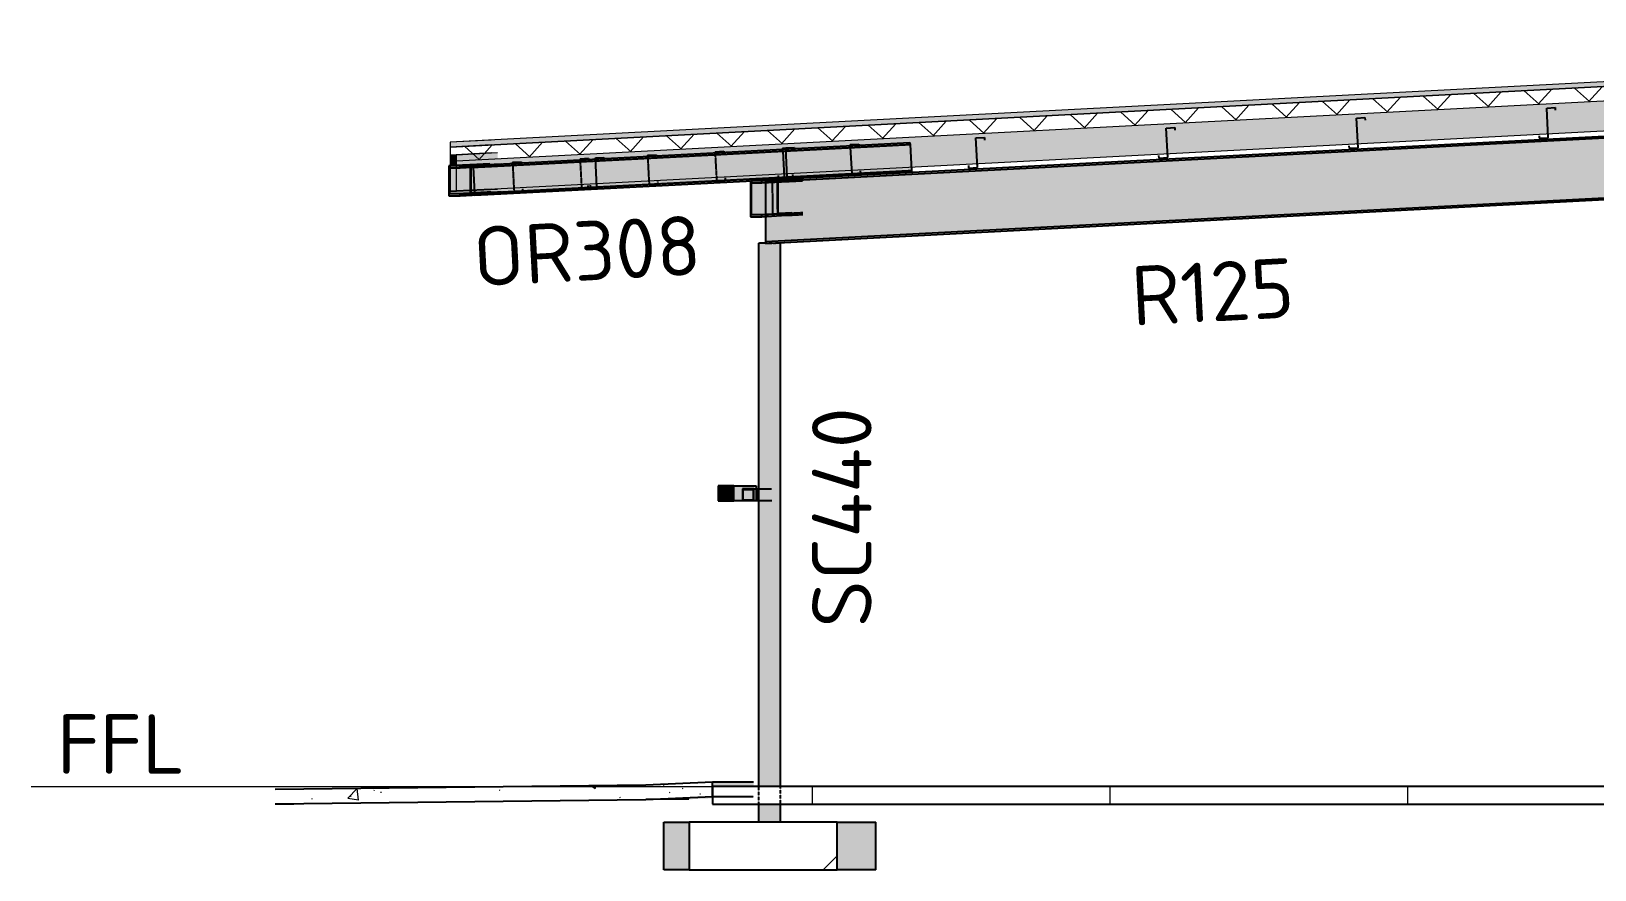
# Model space of a CAD drawing. Header units: millimetres. Extents: x 632 to 645312, y -3890 to 22200.
# Drawn here: x 16409 to 29538, y 4500 to 11544 of the extents above; entities that cross this region are included whole.
import ezdxf

# ---------------------------------------------------------------- set-up
doc = ezdxf.new("R2010")
doc.units = ezdxf.units.MM
for name, pattern in [('Dash', [7, 5, -2]), ('Hidden Double', [7, 5, -2]), ('Hidden Half', [3, 2, -1])]:
    doc.linetypes.add(name, pattern=pattern)
for name, color, linetype, lineweight in [('A-230-H-FLOOR', 190, 'Continuous', 13), ('A-230-M_FLOOR', 192, 'Continuous', 13), ('A-230-MH_FLOOR', 190, 'Hidden Double', 13), ('A-270-M_ROOF', 132, 'Continuous', 13), ('S-160-M_FOUND', 171, 'Continuous', 13), ('S-160-MH_FOUND', 171, 'Hidden Half', 13), ('S-280-A_COLUMN', 171, 'Continuous', 18), ('S-280-A_STRUCT_FRAME', 2, 'Continuous', 18), ('S-280-M_COLUMN', 52, 'Continuous', 13), ('S-280-M_STRUCT_FRAME', 12, 'Continuous', 13), ('S-280-MH_COLUMN', 52, 'Hidden Half', 13), ('Z-230-A_LEVEL', 51, 'Continuous', 13), ('Z-230_A_LEVEL', 51, 'Continuous', 18)]:
    doc.layers.add(name, color=color, linetype=linetype, lineweight=lineweight)
doc.styles.add('ISOCPEUR_2', font='isocpeur.ttf', dxfattribs={"height": 500})

# ---------------------------------------------------------------- blocks, each defined once
blk = doc.blocks.new('25021-APA-ZZ-ZZ-M3-AR-000001_V3_rvt-1-S6_501-SECTION A9')
at = {"layer": 'A-270-M_ROOF', "transparency": 33554432}
for color, points in [(9, [(4520673, 10571), (4538455, 11503), (4538455, 11543), (4520673, 10611), (4520673, 10600)]), (8, [(4520673, 10412), (4520727, 10415), (4520727, 10504), (4520673, 10504), (4520673, 10421)])]:
    blk.add_hatch(color=color, dxfattribs=at).paths.add_polyline_path(points)
at = {"layer": 'A-270-M_ROOF', "lineweight": 5}
h = blk.add_hatch(dxfattribs=at)
h.set_pattern_fill('FP_6', angle=225, style=0, pattern_type=2)
h.set_pattern_definition([(48, (4558713.64, 1e-06), (-222.9434, 200.7392), []), (138, (4558713.64, 1e-06), (-200.7392, -222.9434), [])])
h.paths.add_polyline_path([(4520673, 10451), (4538455, 11383), (4538455, 11503), (4520673, 10571)])
at = {"layer": 'A-270-M_ROOF', "lineweight": 5, "transparency": 33554432}
h = blk.add_hatch(color=254, dxfattribs=at)
h.paths.add_polyline_path([(4520842, 10209), (4520843, 10209), (4520842, 10272)])
h.paths.add_polyline_path([(4524545, 10404), (4538455, 11132), (4538455, 11383), (4520673, 10451), (4520673, 10412), (4521007, 10430), (4521143, 10431), (4524534, 10608), (4524535, 10593)])
blk.add_hatch(color=8, dxfattribs=at).paths.add_polyline_path([(4520673, 10504), (4520727, 10504), (4521069, 10522), (4521018, 10522), (4520867, 10514)])
h = blk.add_hatch(color=8, dxfattribs=at)
h.paths.add_polyline_path([(4520842, 10205), (4520843, 10205), (4520842, 10272)])
h.paths.add_polyline_path([(4520727, 10415), (4521007, 10430), (4521071, 10431), (4521071, 10522), (4520727, 10504), (4520727, 10421)])
at = {"layer": 'A-270-M_ROOF', "color": 53, "lineweight": 5}
for p, q in [((4538467, 11544), (4520673, 10611)), ((4538467, 11504), (4520673, 10571)), ((4520673, 10571), (4538467, 11504)), ((4520727, 10454), (4538467, 11383)), ((4520727, 10203), (4538467, 11133)), ((4521017, 10629), (4520673, 10611)), ((4520673, 10611), (4520673, 10571)), ((4521017, 10589), (4520673, 10571)), ((4520673, 10571), (4521017, 10589)), ((4520673, 10571), (4520673, 10201)), ((4521017, 10522), (4520673, 10504)), ((4520727, 10504), (4520673, 10504)), ((4520673, 10504), (4520673, 10199)), ((4521071, 10522), (4520727, 10504)), ((4520727, 10199), (4520727, 10504)), ((4520673, 10451), (4520727, 10454)), ((4520673, 10201), (4520727, 10203)), ((4520673, 10201), (4520727, 10203)), ((4520727, 10202), (4520673, 10199)), ((4520673, 10199), (4520727, 10199)), ((4520727, 10203), (4521017, 10219)), ((4520727, 10199), (4521071, 10217)), ((4521017, 10217), (4520727, 10202))]:
    blk.add_line(p, q, dxfattribs=at)
blk = doc.blocks.new('NRP_Framing-Steel-SHS - WH437 - 125x125x5_0SHS-4144108-S6_501-SECTION A9')
at = {"layer": 'S-280-M_STRUCT_FRAME', "linetype": 'Dash', "lineweight": 25}
h = blk.add_hatch(color=256, dxfattribs=at)
h.paths.add_polyline_path([(4522924, 7600), (4523056, 7600), (4523056, 7725), (4522924, 7725)])
h.paths.add_polyline_path([(4523051, 7605), (4522929, 7605), (4522929, 7720), (4523051, 7720)])
for points in [[(4523051, 7605), (4523051, 7720), (4522929, 7720), (4522929, 7605), (4522992, 7605)], [(4523056, 7600), (4523242, 7600), (4523242, 7725), (4523056, 7725)]]:
    blk.add_hatch(color=256, dxfattribs=at).paths.add_polyline_path(points)
at = {"layer": 'S-280-M_STRUCT_FRAME', "lineweight": 25}
for p, q in [((4523056, 7725), (4522924, 7725)), ((4522924, 7725), (4522924, 7600)), ((4522929, 7720), (4523051, 7720)), ((4522929, 7605), (4522929, 7720)), ((4523051, 7720), (4523051, 7605)), ((4523056, 7600), (4523056, 7725)), ((4523056, 7725), (4523242, 7725)), ((4523242, 7725), (4523242, 7600)), ((4522924, 7600), (4523056, 7600)), ((4523051, 7605), (4522929, 7605)), ((4523242, 7600), (4523056, 7600))]:
    blk.add_line(p, q, dxfattribs=at)
blk = doc.blocks.new('NRP_Framing-Steel-Purlin Z - P915 - EZ250-19-3998100-S6_501-SECTION A9')
at = {"layer": 'S-280-M_STRUCT_FRAME', "color": 92, "lineweight": 25}
for p, q in [((4537871, 11317), (4537942, 11321)), ((4537871, 11317), (4537942, 11321)), ((4537884, 11068), (4537871, 11317)), ((4537884, 11068), (4537871, 11317)), ((4537942, 11321), (4537943, 11300)), ((4537942, 11321), (4537943, 11300)), ((4537807, 11085), (4537808, 11064)), ((4537807, 11085), (4537808, 11064)), ((4537808, 11064), (4537884, 11068)), ((4537808, 11064), (4537884, 11068))]:
    blk.add_line(p, q, dxfattribs=at)
blk = doc.blocks.new('NRP_Framing-Steel-Purlin Z - P915 - EZ250-19-4002102-S6_501-SECTION A9')
at = {"layer": 'S-280-M_STRUCT_FRAME', "color": 92, "lineweight": 25}
for p, q in [((4523491, 10564), (4523562, 10567)), ((4523491, 10564), (4523562, 10567)), ((4523504, 10314), (4523491, 10564)), ((4523504, 10314), (4523491, 10564)), ((4523562, 10567), (4523563, 10546)), ((4523562, 10567), (4523563, 10546)), ((4523427, 10331), (4523428, 10310)), ((4523427, 10331), (4523428, 10310)), ((4523428, 10310), (4523504, 10314)), ((4523428, 10310), (4523504, 10314))]:
    blk.add_line(p, q, dxfattribs=at)
blk = doc.blocks.new('NRP_Framing-Steel-Purlin Z - P915 - EZ250-19-4001940-S6_501-SECTION A9')
at = {"layer": 'S-280-M_STRUCT_FRAME', "color": 92, "lineweight": 25}
for p, q in [((4521893, 10480), (4521964, 10484)), ((4521893, 10480), (4521964, 10484)), ((4521906, 10230), (4521893, 10480)), ((4521906, 10230), (4521893, 10480)), ((4521964, 10484), (4521965, 10463)), ((4521964, 10484), (4521965, 10463)), ((4521829, 10247), (4521830, 10226)), ((4521829, 10247), (4521830, 10226)), ((4521830, 10226), (4521906, 10230)), ((4521830, 10226), (4521906, 10230))]:
    blk.add_line(p, q, dxfattribs=at)
blk = doc.blocks.new('NRP_Foundation-Pad Footing Fibre _v2_ - PF5 -1400 x 1400 x 400d-3893014-S6_501-SECTION A9')
at = {"layer": 'S-160-M_FOUND', "linetype": 'Hidden Half', "lineweight": 25}
for points in [[(4522468, 4900), (4522468, 4500), (4522679, 4500), (4522679, 4900)], [(4523923, 4900), (4523923, 4500), (4524247, 4500), (4524247, 4900)]]:
    blk.add_hatch(color=256, dxfattribs=at).paths.add_polyline_path(points)
at = {"layer": 'S-160-M_FOUND'}
h = blk.add_hatch(dxfattribs=at)
h.set_pattern_fill('FP_8', color=256, style=0, pattern_type=2)
h.set_pattern_definition([(45, (4558713.6, 0), (-1414.214, 0), [750, -3000]), (45, (4559713.6, 1000), (-1414.214, 0), [750, -3000]), (45, (4560713.6, -300), (-1414.214, 0), [250, -2000]), (90, (4560713.64, 500), (-500, 500), [500, -2000]), (315, (4560713.6, 1000), (0, 2828.43), [500, -3000]), (0, (4559713.6, 1000), (2000, 2000), [300, -1000]), (0, (4557213.6, 2000), (2000, 2000), [300, -2000])])
h.paths.add_polyline_path([(4522992, 4500), (4523923, 4500), (4523923, 4900), (4522679, 4900), (4522679, 4500)])
at = {"layer": 'S-160-M_FOUND', "lineweight": 25}
for p, q in [((4522468, 4900), (4522679, 4900)), ((4522468, 4500), (4522468, 4900)), ((4523923, 4900), (4522679, 4900)), ((4522679, 4900), (4522679, 4500)), ((4523923, 4500), (4523923, 4900)), ((4523923, 4900), (4524247, 4900)), ((4524247, 4500), (4524247, 4900)), ((4522679, 4500), (4522468, 4500)), ((4522679, 4500), (4523923, 4500)), ((4524247, 4500), (4523923, 4500))]:
    blk.add_line(p, q, dxfattribs=at)
blk = doc.blocks.new('NRP_Framing-Steel-PFC - OR308 - 250PFC-3898688-S6_501-SECTION A9')
at = {"layer": 'S-280-M_STRUCT_FRAME', "linetype": 'Dash', "lineweight": 25}
for points in [[(4520868, 10401), (4524535, 10593), (4524534, 10608), (4520909, 10418), (4520909, 10405), (4520868, 10403)], [(4520937, 10184), (4524547, 10374), (4524535, 10593), (4520868, 10401), (4520880, 10186), (4520937, 10186)], [(4520881, 10166), (4524548, 10359), (4524547, 10374), (4520909, 10183), (4520909, 10170), (4520880, 10169)]]:
    blk.add_hatch(color=256, dxfattribs=at).paths.add_polyline_path(points)
for p, q in [((4520868, 10401), (4524535, 10593)), ((4520867, 10416), (4520909, 10418)), ((4520868, 10401), (4520867, 10416)), ((4520909, 10183), (4524547, 10374)), ((4520880, 10181), (4520880, 10186)), ((4520880, 10181), (4520909, 10183)), ((4520880, 10181), (4520909, 10183)), ((4520880, 10169), (4520880, 10181))]:
    blk.add_line(p, q, dxfattribs=at)
at = {"layer": 'S-280-M_STRUCT_FRAME', "lineweight": 25}
for p, q in [((4520868, 10401), (4524535, 10593)), ((4520909, 10418), (4524534, 10608)), ((4524534, 10608), (4524535, 10593)), ((4524535, 10593), (4524547, 10374)), ((4520880, 10186), (4520868, 10401)), ((4520909, 10183), (4524547, 10374)), ((4524547, 10374), (4524548, 10359)), ((4520881, 10166), (4523322, 10294)), ((4520881, 10166), (4520880, 10169))]:
    blk.add_line(p, q, dxfattribs=at)
blk = doc.blocks.new('NRP_Framing-Steel-PFC - B309 - 300PFC-V7-S6_501-SECTION A9')
at = {"layer": 'S-280-M_STRUCT_FRAME', "linetype": 'Dash', "lineweight": 25}
for p, q in [((4523419, 10298), (4523421, 9998)), ((4523504, 10298), (4523419, 10298)), ((4523541, 10304), (4523420, 10298)), ((4523428, 10014), (4523427, 10282)), ((4523427, 10282), (4523504, 10282)), ((4523504, 10298), (4523636, 10305)), ((4523504, 10282), (4523504, 10298)), ((4523504, 10282), (4523636, 10289)), ((4523421, 9998), (4523506, 9998)), ((4523506, 10014), (4523428, 10014)), ((4523429, 10014), (4523549, 10020)), ((4523506, 10014), (4523636, 10021)), ((4523506, 9998), (4523506, 10014)), ((4523506, 9998), (4523636, 10005))]:
    blk.add_line(p, q, dxfattribs=at)
blk = doc.blocks.new('NRP_Framing-Steel-PFC - B309 - 300PFC-3900281-S6_501-SECTION A9')
at = {"layer": 'S-280-M_STRUCT_FRAME', "linetype": 'Dash', "lineweight": 25}
for points in [[(4523332, 10293), (4523196, 10286), (4523291, 10287), (4523428, 10294)], [(4523196, 9986), (4523291, 9986), (4523291, 10002), (4523205, 10002), (4523205, 10270), (4523291, 10271), (4523291, 10287), (4523196, 10286), (4523196, 10137)], [(4523205, 10002), (4523375, 10011), (4523375, 10275), (4523291, 10271), (4523205, 10270), (4523205, 10002)], [(4523291, 10271), (4523456, 10279), (4523456, 10286), (4523428, 10284), (4523428, 10294), (4523291, 10287)], [(4523205, 10002), (4523291, 10002), (4523418, 10011), (4523341, 10009)], [(4523291, 9986), (4523457, 9995), (4523457, 10011), (4523291, 10002)]]:
    blk.add_hatch(color=256, dxfattribs=at).paths.add_polyline_path(points)
at = {"layer": 'S-280-M_STRUCT_FRAME', "lineweight": 25}
for p, q in [((4523332, 10293), (4523196, 10286)), ((4523291, 10287), (4523196, 10286)), ((4523196, 10286), (4523196, 9986)), ((4523205, 10270), (4523291, 10271)), ((4523205, 10002), (4523205, 10270)), ((4523291, 10287), (4523428, 10294)), ((4523291, 10271), (4523291, 10287)), ((4523291, 10271), (4523456, 10279)), ((4523456, 10286), (4523456, 10279)), ((4523196, 9986), (4523291, 9986)), ((4523205, 10002), (4523375, 10011)), ((4523291, 10002), (4523205, 10002)), ((4523291, 10002), (4523457, 10011)), ((4523291, 9986), (4523291, 10002)), ((4523291, 9986), (4523457, 9995)), ((4523418, 10011), (4523457, 10011)), ((4523457, 10011), (4523457, 9995))]:
    blk.add_line(p, q, dxfattribs=at)
at = {"layer": 'S-280-M_STRUCT_FRAME', "linetype": 'Dash', "lineweight": 25}
for p, q in [((4523370, 10295), (4523332, 10293)), ((4523370, 10295), (4523456, 10295)), ((4523378, 10275), (4523380, 10011)), ((4523428, 10294), (4523456, 10295)), ((4523456, 10295), (4523456, 10286)), ((4523375, 10011), (4523380, 10011)), ((4523380, 10011), (4523418, 10011))]:
    blk.add_line(p, q, dxfattribs=at)
blk = doc.blocks.new('NRP_Framing-Steel-SHS - WH433 - 100x100x5_0SHS-4144109-S6_501-SECTION A9')
at = {"layer": 'S-280-M_STRUCT_FRAME', "linetype": 'Dash', "lineweight": 25}
blk.add_hatch(color=256, dxfattribs=at).paths.add_polyline_path([(4523263, 7600), (4523263, 7700), (4523242, 7700), (4523242, 7600)])
for p, q in [((4523223, 7700), (4523128, 7700)), ((4523128, 7700), (4523128, 7600)), ((4523133, 7695), (4523218, 7695)), ((4523133, 7605), (4523133, 7695)), ((4523218, 7695), (4523218, 7605)), ((4523223, 7600), (4523223, 7700)), ((4523223, 7700), (4523242, 7700)), ((4523263, 7700), (4523374, 7700)), ((4523218, 7605), (4523133, 7605)), ((4523374, 7600), (4523263, 7600))]:
    blk.add_line(p, q, dxfattribs=at)
at = {"layer": 'S-280-M_STRUCT_FRAME', "lineweight": 25}
for p, q in [((4523242, 7700), (4523263, 7700)), ((4523263, 7600), (4523242, 7600))]:
    blk.add_line(p, q, dxfattribs=at)
blk = doc.blocks.new('NRP_Framing-Steel-PFC - B308 - 250PFC-3999931-S6_501-SECTION A9')
at = {"layer": 'S-280-M_STRUCT_FRAME', "linetype": 'Dash', "lineweight": 25}
for points in [[(4520663, 10412), (4520758, 10412), (4520918, 10421), (4520814, 10420)], [(4520663, 10162), (4520758, 10162), (4520758, 10177), (4520671, 10177), (4520671, 10397), (4520758, 10397), (4520758, 10412), (4520663, 10412)], [(4520671, 10177), (4520842, 10186), (4520841, 10402), (4520758, 10397), (4520671, 10397), (4520671, 10177)], [(4520758, 10397), (4520909, 10405), (4520909, 10418), (4520758, 10412)], [(4520671, 10177), (4520758, 10177), (4520880, 10186), (4520822, 10185)], [(4520758, 10162), (4520909, 10170), (4520909, 10183), (4520920, 10183), (4520920, 10186), (4520758, 10177)]]:
    blk.add_hatch(color=256, dxfattribs=at).paths.add_polyline_path(points)
at = {"layer": 'S-280-M_STRUCT_FRAME', "lineweight": 25}
for p, q in [((4520833, 10421), (4520663, 10412)), ((4520758, 10412), (4520663, 10412)), ((4520663, 10412), (4520663, 10162)), ((4520671, 10177), (4520671, 10397)), ((4520671, 10397), (4520758, 10397)), ((4520758, 10412), (4520918, 10421)), ((4520758, 10397), (4520758, 10412)), ((4520758, 10397), (4520909, 10405)), ((4520833, 10421), (4520918, 10421)), ((4520841, 10402), (4520842, 10186)), ((4520663, 10162), (4520758, 10162)), ((4520671, 10177), (4520842, 10186)), ((4520758, 10177), (4520671, 10177)), ((4520758, 10177), (4520920, 10186)), ((4520758, 10162), (4520758, 10177)), ((4520758, 10162), (4520909, 10170)), ((4520842, 10186), (4520920, 10186)), ((4520920, 10186), (4520920, 10183))]:
    blk.add_line(p, q, dxfattribs=at)
at = {"layer": 'S-280-M_STRUCT_FRAME', "linetype": 'Dash', "lineweight": 25}
for p, q in [((4520909, 10405), (4520918, 10406)), ((4520918, 10421), (4520918, 10406)), ((4520909, 10170), (4520920, 10171)), ((4520920, 10183), (4520920, 10171))]:
    blk.add_line(p, q, dxfattribs=at)
blk = doc.blocks.new('NRP_Framing-Steel-PFC - B308 - 250PFC-V1-S6_501-SECTION A9')
at = {"layer": 'S-280-M_STRUCT_FRAME', "linetype": 'Dash', "lineweight": 25}
for points in [[(4520842, 10421), (4520937, 10422), (4521097, 10430), (4521007, 10430), (4520842, 10421)], [(4520850, 10186), (4520879, 10188), (4520867, 10403), (4520849, 10402), (4520849, 10397)], [(4520928, 10186), (4520937, 10187), (4520880, 10186)], [(4520928, 10184), (4520937, 10186), (4520937, 10187), (4520928, 10186)]]:
    blk.add_hatch(color=256, dxfattribs=at).paths.add_polyline_path(points)
h = blk.add_hatch(color=256, dxfattribs=at)
h.paths.add_polyline_path([(4520920, 10183), (4520928, 10184), (4520928, 10186), (4520850, 10186), (4520849, 10402), (4520842, 10402), (4520843, 10186), (4520920, 10186)])
h.paths.add_polyline_path([(4520918, 10419), (4520927, 10421), (4520918, 10420)])
at = {"layer": 'S-280-M_STRUCT_FRAME', "lineweight": 25}
for p, q in [((4521007, 10430), (4520842, 10421)), ((4520927, 10421), (4520842, 10421)), ((4520842, 10402), (4520843, 10186)), ((4520850, 10186), (4520849, 10402)), ((4520927, 10421), (4521102, 10431)), ((4520928, 10186), (4520850, 10186)), ((4520851, 10186), (4520879, 10188)), ((4520928, 10186), (4520937, 10187)), ((4520928, 10184), (4520928, 10186))]:
    blk.add_line(p, q, dxfattribs=at)
at = {"layer": 'S-280-M_STRUCT_FRAME', "linetype": 'Dash', "lineweight": 25}
for p, q in [((4520842, 10421), (4520842, 10402)), ((4520849, 10402), (4520849, 10406)), ((4520849, 10406), (4520927, 10406)), ((4520927, 10406), (4520927, 10421)), ((4520927, 10406), (4521102, 10416)), ((4520843, 10186), (4520843, 10171)), ((4520843, 10171), (4520928, 10171)), ((4520879, 10188), (4521015, 10195)), ((4520928, 10171), (4520928, 10184)), ((4520928, 10171), (4521102, 10180)), ((4520937, 10187), (4521102, 10195))]:
    blk.add_line(p, q, dxfattribs=at)
blk = doc.blocks.new('NRP_Framing-Steel-Purlin C - P946 - EC250-24-4002128-S6_501-SECTION A9')
at = {"layer": 'S-280-M_STRUCT_FRAME', "color": 1, "lineweight": 25}
for p, q in [((4522898, 10532), (4522971, 10536)), ((4522898, 10532), (4522898, 10523)), ((4522971, 10536), (4522971, 10526))]:
    blk.add_line(p, q, dxfattribs=at)
at = {"layer": 'S-280-M_STRUCT_FRAME', "color": 1, "linetype": 'Dash', "lineweight": 25}
for p, q in [((4522898, 10522), (4522911, 10283)), ((4522971, 10526), (4522972, 10512)), ((4522911, 10283), (4522984, 10287)), ((4522982, 10311), (4522984, 10287))]:
    blk.add_line(p, q, dxfattribs=at)
blk = doc.blocks.new('NRP_Framing-Steel-Purlin C - P946 - EC250-24-4002129-S6_501-SECTION A9')
at = {"layer": 'S-280-M_STRUCT_FRAME', "color": 1, "lineweight": 25}
for p, q in [((4523465, 10562), (4523491, 10564)), ((4523465, 10562), (4523465, 10552)), ((4523466, 10537), (4523478, 10318)), ((4523538, 10566), (4523538, 10556)), ((4523549, 10340), (4523550, 10321))]:
    blk.add_line(p, q, dxfattribs=at)
at = {"layer": 'S-280-M_STRUCT_FRAME', "color": 1, "linetype": 'Dash', "lineweight": 25}
for p, q in [((4523465, 10552), (4523466, 10537)), ((4523538, 10556), (4523539, 10542)), ((4523478, 10317), (4523478, 10313)), ((4523504, 10314), (4523551, 10316)), ((4523550, 10321), (4523551, 10316))]:
    blk.add_line(p, q, dxfattribs=at)
blk = doc.blocks.new('NRP_Framing-Steel-Purlin C - P946 - EC250-24-4002130-S6_501-SECTION A9')
at = {"layer": 'S-280-M_STRUCT_FRAME', "color": 1, "lineweight": 25}
for p, q in [((4524032, 10592), (4524105, 10596)), ((4524032, 10592), (4524032, 10582)), ((4524033, 10567), (4524045, 10347)), ((4524105, 10596), (4524105, 10586)), ((4524117, 10370), (4524118, 10351))]:
    blk.add_line(p, q, dxfattribs=at)
at = {"layer": 'S-280-M_STRUCT_FRAME', "color": 1, "linetype": 'Dash', "lineweight": 25}
for p, q in [((4524032, 10582), (4524033, 10567)), ((4524105, 10586), (4524106, 10572)), ((4524045, 10347), (4524045, 10342)), ((4524045, 10342), (4524118, 10346)), ((4524118, 10351), (4524118, 10346))]:
    blk.add_line(p, q, dxfattribs=at)
blk = doc.blocks.new('NRP_Framing-Steel-Purlin C - P946 - EC250-24-4002131-S6_501-SECTION A9')
at = {"layer": 'S-280-M_STRUCT_FRAME', "color": 1, "lineweight": 25}
for p, q in [((4522331, 10503), (4522404, 10507)), ((4522404, 10507), (4522404, 10497)), ((4522331, 10503), (4522331, 10493))]:
    blk.add_line(p, q, dxfattribs=at)
at = {"layer": 'S-280-M_STRUCT_FRAME', "color": 1, "linetype": 'Dash', "lineweight": 25}
for p, q in [((4522331, 10493), (4522344, 10253)), ((4522404, 10497), (4522405, 10483)), ((4522344, 10253), (4522417, 10257)), ((4522415, 10281), (4522417, 10257))]:
    blk.add_line(p, q, dxfattribs=at)
blk = doc.blocks.new('NRP_Framing-Steel-Purlin C - P946 - EC250-24-4002132-S6_501-SECTION A9')
at = {"layer": 'S-280-M_STRUCT_FRAME', "color": 1, "lineweight": 25}
for p, q in [((4521764, 10473), (4521836, 10477)), ((4521764, 10473), (4521764, 10463)), ((4521836, 10477), (4521837, 10467))]:
    blk.add_line(p, q, dxfattribs=at)
at = {"layer": 'S-280-M_STRUCT_FRAME', "color": 1, "linetype": 'Dash', "lineweight": 25}
for p, q in [((4521764, 10463), (4521777, 10223)), ((4521837, 10467), (4521838, 10453)), ((4521848, 10251), (4521850, 10227)), ((4521777, 10223), (4521830, 10226))]:
    blk.add_line(p, q, dxfattribs=at)
blk = doc.blocks.new('NRP_Framing-Steel-Purlin C - P946 - EC250-24-4002127-S6_501-SECTION A9')
at = {"layer": 'S-280-M_STRUCT_FRAME', "color": 1, "lineweight": 25}
for p, q in [((4521196, 10443), (4521269, 10447)), ((4521196, 10443), (4521197, 10433)), ((4521269, 10447), (4521270, 10437))]:
    blk.add_line(p, q, dxfattribs=at)
at = {"layer": 'S-280-M_STRUCT_FRAME', "color": 1, "linetype": 'Dash', "lineweight": 25}
for p, q in [((4521197, 10433), (4521210, 10194)), ((4521270, 10437), (4521271, 10423)), ((4521210, 10194), (4521282, 10197)), ((4521281, 10221), (4521282, 10197))]:
    blk.add_line(p, q, dxfattribs=at)

msp = doc.modelspace()

# ---------------------------------------------------------------- hatches: boundary and pattern name
at = {"layer": 'A-230-H-FLOOR'}
h = msp.add_hatch(dxfattribs=at)
h.set_pattern_fill('FP_9', color=256, style=0, pattern_type=2)
h.set_pattern_definition([(50, (57966.77, 0), (728.7365, -63.756), [76.2, -838.2]), (355, (57966.8, 0), (-140.972, 764.228), [60.96, -670.56]), (100.451, (58027.5, -5.3), (587.77, 700.467), [64.76, -712.36]), (46.184, (57966.8, 203.2), (1084.316, -168.17), [114.3, -1257.3]), (96.636, (58057.1, 189.2), (949.61, 989.71), [97.14, -1068.54]), (351.184, (57966.8, 203.2), (949.62, 989.7), [91.44, -1005.84]), (21, (58068.37, 152.4), (606.458, -409.061), [76.2, -838.2]), (326, (58068.4, 152.4), (247.208, 736.753), [60.96, -670.56]), (71.451, (58118.9, 118.3), (853.668, 327.685), [64.76, -712.36]), (37.5, (57966.77, 0), (12.3547, 338.2201), [6.706, -655.726, 6.706, -674.014, -673.1]), (37.5, (57966.77, 0), (12.3547, 338.2201), [-1343.152, 6.706, -666.394]), (7.5, (57966.77, 0), (267.279, 400.722), [6.706, -381.406, 6.706, -640.486, -256.54]), (7.5, (57966.77, 0), (267.279, 400.722), [-1035.304, 6.706, -249.834]), (327.5, (57740.2, 0), (542.3633, -22.9153), [6.706, -247.294, 6.706, -785.774, -1051.56]), (327.5, (57740.2, 0), (542.3633, -22.9153), [-1046.48, 6.706, -1044.854]), (317.5, (57638.6, 0), (592.517, 101.707), [6.706, -323.494, 6.706, -519.582, -746.76]), (317.5, (57638.6, 0), (592.517, 101.707), [-856.488, 6.706, -740.054])])
h.paths.add_polyline_path([(18457.6, 5054.8), (21568.4, 5090.7), (22130.4, 5115), (22130.4, 5235), (21568.4, 5210.7), (18457.6, 5173.1), (18457.6, 5090.7)])
h = msp.add_hatch(dxfattribs=at)
h.set_pattern_fill('FP_8', color=256, style=0, pattern_type=2)
h.set_pattern_definition([(45, (57966.8, 0), (-1414.214, 0), [750, -3000]), (45, (58966.8, 1000), (-1414.214, 0), [750, -3000]), (45, (59966.8, -300), (-1414.214, 0), [250, -2000]), (90, (59966.77, 500), (-500, 500), [500, -2000]), (315, (59966.8, 1000), (0, 2828.43), [500, -3000]), (0, (58966.8, 1000), (2000, 2000), [300, -1000]), (0, (56466.8, 2000), (2000, 2000), [300, -2000])])
h.paths.add_polyline_path([(63908.1, 5050), (77407.7, 5050), (77407.7, 5200), (22130.4, 5200), (22130.4, 5050), (60120.6, 5050)])
at = {"layer": 'A-230-H-FLOOR', "lineweight": 5}
for points in [[(18457.6, 5053.1), (18612.2, 5053.1), (21931, 5091.5), (21568.1, 5090.7), (18457.6, 5054.8)], [(21568.4, 5090.7), (21931, 5091.5), (22130.4, 5100.1), (22130.3, 5115), (21931, 5106.4)]]:
    msp.add_hatch(color=256, dxfattribs=at).paths.add_polyline_path(points)
at = {"layer": 'A-230-M_FLOOR', "lineweight": 5}
msp.add_hatch(color=256, dxfattribs=at).paths.add_polyline_path([(22429, 5200), (22474.6, 5200), (22474.6, 5235), (22130.4, 5235), (22130.4, 5200), (22245.2, 5200)])
at = {"layer": 'S-280-M_COLUMN', "lineweight": 5}
h = msp.add_hatch(color=256, dxfattribs=at)
h.paths.add_polyline_path([(22516.5, 4900), (22524.7, 4900), (22524.5, 5050), (22516.5, 5050)])
h.paths.add_polyline_path([(22519.3, 5200), (22524.7, 5200), (22524.7, 9764.6), (22516.5, 9764.6), (22516.5, 5200), (22519.1, 5200)])
h = msp.add_hatch(color=256, dxfattribs=at)
h.paths.add_polyline_path([(22642.9, 4900), (22642.9, 5050), (22524.7, 5050), (22524.7, 4900)])
h.paths.add_polyline_path([(22524.7, 5200), (22642.9, 5200), (22642.9, 9764.2), (22575.3, 9760.6), (22575.3, 9764.6), (22524.7, 9764.6), (22524.7, 6899.5)])
h = msp.add_hatch(color=256, dxfattribs=at)
h.paths.add_polyline_path([(22649.3, 4900), (22658.7, 4900), (22658.6, 5050), (22642.9, 5050), (22642.9, 4900)])
h.paths.add_polyline_path([(22649.3, 5200), (22658.7, 5200), (22658.7, 9764.6), (22642.9, 9764.2), (22642.9, 5200), (22648.9, 5200)])
h = msp.add_hatch(color=256, dxfattribs=at)
h.paths.add_polyline_path([(22699.4, 4900), (22699.4, 5050), (22658.7, 5050), (22658.7, 4900)])
h.paths.add_polyline_path([(22658.7, 5200), (22699.4, 5200), (22699.4, 9764.6), (22658.7, 9764.6), (22658.7, 6899.5)])
msp.add_hatch(color=256, dxfattribs=at).paths.add_polyline_path([(22699.4, 4900), (22699.9, 4900), (22699.4, 5050)])
at = {"layer": 'S-280-M_STRUCT_FRAME', "lineweight": 5}
for points in [[(22575.3, 9776.3), (30056.9, 10168.4), (30030.6, 10669.5), (22708.7, 10285.8), (22708.8, 10279.2), (22628.2, 10274.9), (22628.2, 10011), (22710.3, 10011.2), (22710.3, 9995.2), (22575.3, 9986.5)], [(22680.7, 10284.3), (30030.6, 10669.5), (30029.8, 10685), (22594, 10293.2), (22680.7, 10293.7), (22680.7, 10286)], [(22575.3, 9760.6), (30057.7, 10152.8), (30056.9, 10168.4), (22575.3, 9776.3)]]:
    msp.add_hatch(color=256, dxfattribs=at).paths.add_polyline_path(points)

# ---------------------------------------------------------------- linework, layer by layer
at = {"layer": 'A-230-M_FLOOR', "lineweight": 25}
for p, q in [((21568.4, 5210.7), (18457.6, 5174.8)), ((22130.4, 5235), (21568.4, 5210.7)), ((22130.4, 5115), (22130.4, 5235)), ((22474.7, 5235), (22130.4, 5235)), ((77407.7, 5200), (22130.4, 5200)), ((22130.4, 5200), (22130.4, 5050)), ((18457.6, 5054.8), (21568.4, 5090.7)), ((18457.6, 5053.1), (18612.5, 5053.1)), ((21568.4, 5090.7), (22130.4, 5115)), ((21931.1, 5091.5), (21568.4, 5090.7)), ((22130.4, 5050), (77407.7, 5050))]:
    msp.add_line(p, q, dxfattribs=at)
at = {"layer": 'A-230-MH_FLOOR', "lineweight": 25}
msp.add_line((22130.4, 5115), (22474.7, 5115), dxfattribs=at)
at = {"layer": 'S-280-M_COLUMN', "lineweight": 25}
for p, q in [((22516.2, 9764.6), (22516.2, 5200)), ((22516.2, 9764.6), (22524.7, 9764.6)), ((22575.3, 9764.6), (22524.7, 9764.6)), ((22651.4, 9764.6), (22658.7, 9764.6)), ((22699.4, 9764.6), (22658.7, 9764.6)), ((22699.4, 9764.6), (22700.1, 9764.6)), ((22700.1, 5200), (22700.1, 9764.6)), ((22516.2, 5050), (22516.2, 4900)), ((22700.1, 4900), (22700.1, 5050))]:
    msp.add_line(p, q, dxfattribs=at)
at = {"layer": 'S-280-M_STRUCT_FRAME', "lineweight": 25}
for p, q in [((22575.3, 10294.4), (30029.8, 10685)), ((22680.7, 10284.3), (30030.6, 10669.5)), ((22575.3, 9776.3), (30056.9, 10168.4)), ((22575.3, 9760.6), (30057.7, 10152.8)), ((22575.3, 9988.1), (22575.3, 9776.3)), ((22575.3, 9776.3), (22575.3, 9760.6))]:
    msp.add_line(p, q, dxfattribs=at)
at = {"layer": 'S-280-M_STRUCT_FRAME', "linetype": 'Dash', "lineweight": 25}
for p, q in [((22575.3, 10294.4), (22575.3, 10278.8)), ((22575.3, 10278.8), (22680.6, 10284.3)), ((22575.3, 10278.7), (22575.3, 9988.1))]:
    msp.add_line(p, q, dxfattribs=at)
at = {"layer": 'S-280-MH_COLUMN', "lineweight": 25}
for p, q in [((22516.2, 9764.6), (22516.5, 9764.6)), ((22642.9, 9764.6), (22575.3, 9764.6)), ((22642.9, 9764.6), (22649.3, 9764.6)), ((22516.2, 5200), (22516.2, 5050)), ((22700.1, 5050), (22700.1, 5200))]:
    msp.add_line(p, q, dxfattribs=at)
at = {"layer": 'Z-230-A_LEVEL'}
msp.add_line((16408.6, 5200), (84177.4, 5200), dxfattribs=at)

# ---------------------------------------------------------------- block references
at = {"lineweight": 5}
msp.add_blockref('25021-APA-ZZ-ZZ-M3-AR-000001_V3_rvt-1-S6_501-SECTION A9', (-4500746.9, 0), dxfattribs=at)
at = {"layer": 'S-160-MH_FOUND', "lineweight": 25}
msp.add_blockref('NRP_Foundation-Pad Footing Fibre _v2_ - PF5 -1400 x 1400 x 400d-3893014-S6_501-SECTION A9', (-4500746.9, 0), dxfattribs=at)
at = {"layer": 'S-280-M_STRUCT_FRAME', "color": 92, "lineweight": 25}
for name, p in [('NRP_Framing-Steel-Purlin Z - P915 - EZ250-19-3998100-S6_501-SECTION A9', (-4508735.9, -418.7)), ('NRP_Framing-Steel-Purlin Z - P915 - EZ250-19-3998100-S6_501-SECTION A9', (-4510333.3, -502.4)), ('NRP_Framing-Steel-Purlin Z - P915 - EZ250-19-3998100-S6_501-SECTION A9', (-4513529, -669.9)), ('NRP_Framing-Steel-Purlin Z - P915 - EZ250-19-3998100-S6_501-SECTION A9', (-4511931.2, -586.1)), ('NRP_Framing-Steel-Purlin Z - P915 - EZ250-19-4002102-S6_501-SECTION A9', (-4500746.9, 0)), ('NRP_Framing-Steel-Purlin Z - P915 - EZ250-19-4001940-S6_501-SECTION A9', (-4500746.9, 0))]:
    msp.add_blockref(name, p, dxfattribs=at)
at = {"layer": 'S-280-M_STRUCT_FRAME', "linetype": 'Dash', "lineweight": 25}
for name in ['NRP_Framing-Steel-PFC - OR308 - 250PFC-3898688-S6_501-SECTION A9', 'NRP_Framing-Steel-PFC - B308 - 250PFC-3999931-S6_501-SECTION A9', 'NRP_Framing-Steel-PFC - B308 - 250PFC-V1-S6_501-SECTION A9', 'NRP_Framing-Steel-PFC - B309 - 300PFC-3900281-S6_501-SECTION A9', 'NRP_Framing-Steel-PFC - B309 - 300PFC-V7-S6_501-SECTION A9', 'NRP_Framing-Steel-SHS - WH433 - 100x100x5_0SHS-4144109-S6_501-SECTION A9']:
    msp.add_blockref(name, (-4500746.9, 0), dxfattribs=at)
at = {"layer": 'S-280-M_STRUCT_FRAME', "color": 1, "linetype": 'Dash', "lineweight": 25}
for name in ['NRP_Framing-Steel-Purlin C - P946 - EC250-24-4002131-S6_501-SECTION A9', 'NRP_Framing-Steel-Purlin C - P946 - EC250-24-4002128-S6_501-SECTION A9', 'NRP_Framing-Steel-Purlin C - P946 - EC250-24-4002129-S6_501-SECTION A9', 'NRP_Framing-Steel-Purlin C - P946 - EC250-24-4002130-S6_501-SECTION A9', 'NRP_Framing-Steel-Purlin C - P946 - EC250-24-4002127-S6_501-SECTION A9', 'NRP_Framing-Steel-Purlin C - P946 - EC250-24-4002132-S6_501-SECTION A9']:
    msp.add_blockref(name, (-4500746.9, 0), dxfattribs=at)
at = {"layer": 'S-280-M_STRUCT_FRAME', "lineweight": 25}
msp.add_blockref('NRP_Framing-Steel-SHS - WH437 - 125x125x5_0SHS-4144108-S6_501-SECTION A9', (-4500746.9, 0), dxfattribs=at)

# ---------------------------------------------------------------- texts
at = {"layer": 'S-280-A_COLUMN', "lineweight": 13, "insert": (22965.3, 6535.7), "char_height": 500, "width": 2308.86, "attachment_point": 1, "rotation": 90, "style": 'ISOCPEUR_2'}
msp.add_mtext('SC440', dxfattribs=at)
at = {"layer": 'S-280-A_STRUCT_FRAME', "lineweight": 13, "char_height": 500, "attachment_point": 1, "rotation": 2.99994, "style": 'ISOCPEUR_2'}
for s, insert, width in [('OR308', (20105.8, 9898.4), 2260.759), ('R125', (25632.3, 9569.5), 1651.476)]:
    msp.add_mtext(s, dxfattribs=dict(at, insert=insert, width=width))
at = {"layer": 'Z-230_A_LEVEL', "lineweight": 13, "insert": (16623.4, 5805.7), "char_height": 500, "width": 1298.734, "attachment_point": 1, "style": 'ISOCPEUR_2'}
msp.add_mtext('FFL', dxfattribs=at)

doc.saveas('drawing.dxf')
